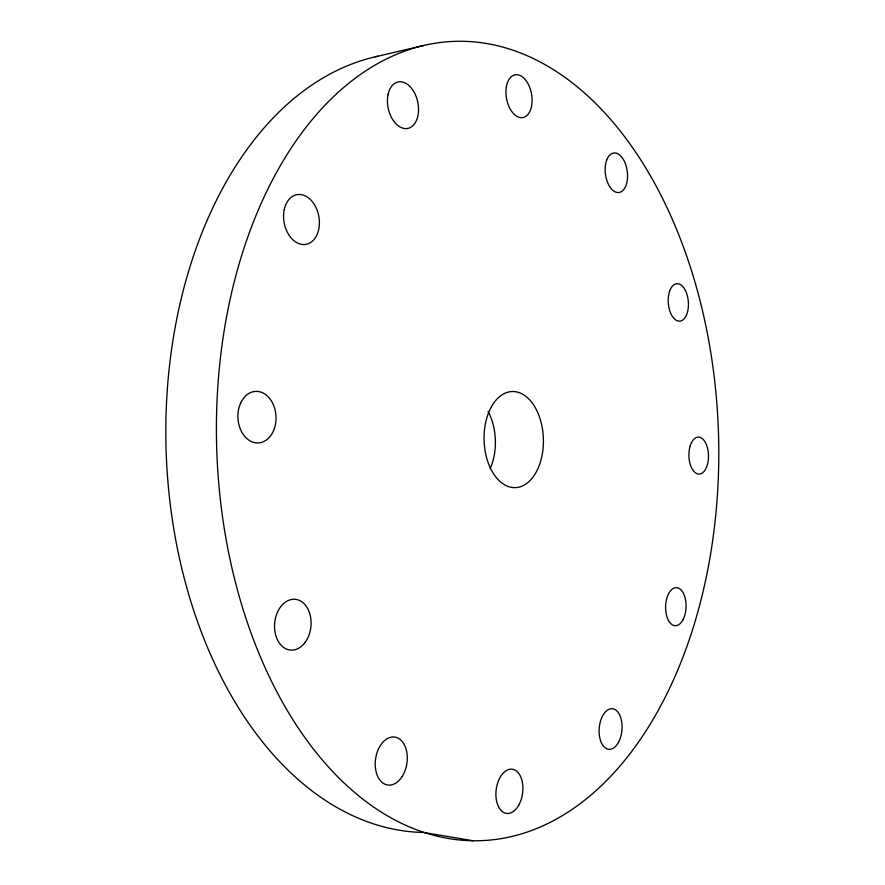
<?xml version="1.0" encoding="UTF-8"?>
<svg xmlns="http://www.w3.org/2000/svg" width="885" height="885" viewBox="0 0 885 885"><rect width="100%" height="100%" fill="white"/><g stroke="black" fill="none" stroke-linecap="round" stroke-linejoin="round"><path stroke-width="1.33" d="M375.074 56.861L424.048 45.412M473.088 840.75A399.865 251.008 88.2 0 1 247.346 238.275A399.865 251.008 88.2 0 1 682.335 244.039A399.865 251.008 88.2 0 1 473.088 840.75L423.738 832.475A390.097 253.796 88.2 0 1 166.867 467.092A390.097 253.796 88.2 0 1 377.829 56.253M488.066 411.414A46.949 30.035 88.2 0 1 490.135 468.74M240.631 403.117A25.809 19.05 86.9 0 0 256.617 442.92A25.809 19.05 86.9 0 0 273.664 405.452A25.809 19.05 86.9 0 0 240.631 403.117M491.452 406.702A48.078 29.659 88.2 0 0 507.89 486.385A48.078 29.659 88.2 0 0 541.852 425.641A48.078 29.659 88.2 0 0 491.452 406.702M402.166 776.532A24.238 15.83 -81.7 0 0 395.982 737.316A24.238 15.83 -81.7 0 0 375.605 769.264A24.238 15.83 -81.7 0 0 402.166 776.532M518.654 805.328A22.291 13.319 -82.8 0 0 513.333 769.43A22.291 13.319 -82.8 0 0 496.253 799.199A22.291 13.319 -82.8 0 0 518.654 805.328M305.214 642.267A25.51 18.209 -84.7 0 0 298.278 599.953A25.51 18.209 -84.7 0 0 274.981 631.824A25.51 18.209 -84.7 0 0 305.214 642.267M618.504 742.305A20.388 11.405 -85.3 0 0 613.88 709.04A20.388 11.405 -85.3 0 0 599.433 735.712A20.388 11.405 -85.3 0 0 618.504 742.305M682.91 619.887A19.05 10.233 -88.2 0 0 678.718 588.182A19.05 10.233 -88.2 0 0 665.874 611.889A19.05 10.233 -88.2 0 0 682.91 619.887M690.234 445.774A18.496 9.79 88.6 0 0 698.652 474.094A18.496 9.79 88.6 0 0 707.215 446.969A18.496 9.79 88.6 0 0 690.234 445.774M669.58 291.309A18.806 10.045 85.5 0 0 678.253 321.067A18.806 10.045 85.5 0 0 687.103 294.871A18.806 10.045 85.5 0 0 669.58 291.309M606.701 160.063A19.935 11.007 82.5 0 0 616.27 192.277A19.935 11.007 82.5 0 0 626.126 165.904A19.935 11.007 82.5 0 0 606.701 160.063M506.408 86.498A21.727 12.711 79.8 0 0 522.25 117.661A21.727 12.711 79.8 0 0 528.389 84.418A21.727 12.711 79.8 0 0 506.408 86.498M388.017 94.717A23.729 15.1 78.2 0 0 406.779 128.568A23.729 15.1 78.2 0 0 414.158 92.25A23.729 15.1 78.2 0 0 388.017 94.717M284.251 209.557A25.256 17.634 79.7 0 0 305.823 244.382A25.256 17.634 79.7 0 0 314.385 204.568A25.256 17.634 79.7 0 0 284.251 209.557"/></g></svg>
